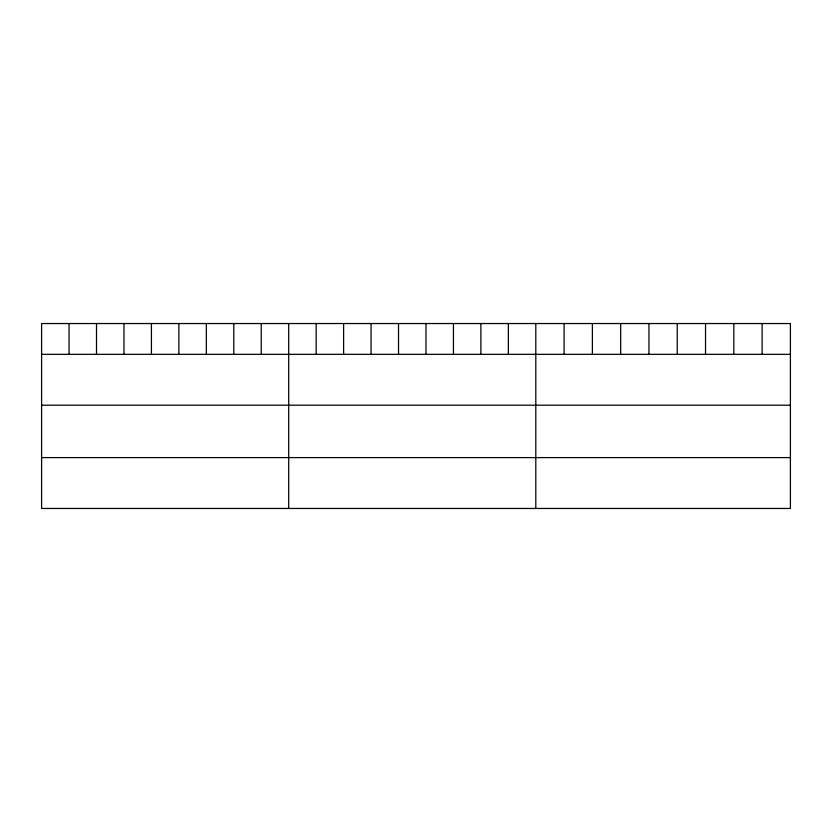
<?xml version="1.0" encoding="UTF-8"?>
<svg xmlns="http://www.w3.org/2000/svg" width="832" height="832" viewBox="0 0 832 832"><rect width="100%" height="100%" fill="white"/><g stroke="black" fill="none" stroke-linecap="round" stroke-linejoin="round"><path stroke-width="1.25" d="M41.6 354.328L790.4 354.328M41.6 405.194L790.4 405.194M41.6 457.6L790.4 457.6M762.112 323.534L762.112 354.328M733.824 323.534L733.824 354.328M705.536 323.534L705.536 354.328M677.248 323.534L677.248 354.328M648.96 323.534L648.96 354.328M620.672 323.534L620.672 354.328M592.384 323.534L592.384 354.328M564.096 323.534L564.096 354.328M535.808 323.534L535.808 508.466M508.352 323.534L508.352 354.328M480.896 323.534L480.896 354.328M453.44 323.534L453.44 354.328M425.984 323.534L425.984 354.328M398.528 323.534L398.528 354.328M371.072 323.534L371.072 354.328M343.616 323.534L343.616 354.328M316.16 323.534L316.16 354.328M288.704 323.534L288.704 508.466M261.248 323.534L261.248 354.328M233.792 323.534L233.792 354.328M206.336 323.534L206.336 354.328M178.88 323.534L178.88 354.328M151.424 323.534L151.424 354.328M123.968 323.534L123.968 354.328M96.512 323.534L96.512 354.328M69.056 323.534L69.056 354.328M790.4 323.534L41.6 323.534L41.6 508.466L790.4 508.466L790.4 323.534"/></g></svg>
